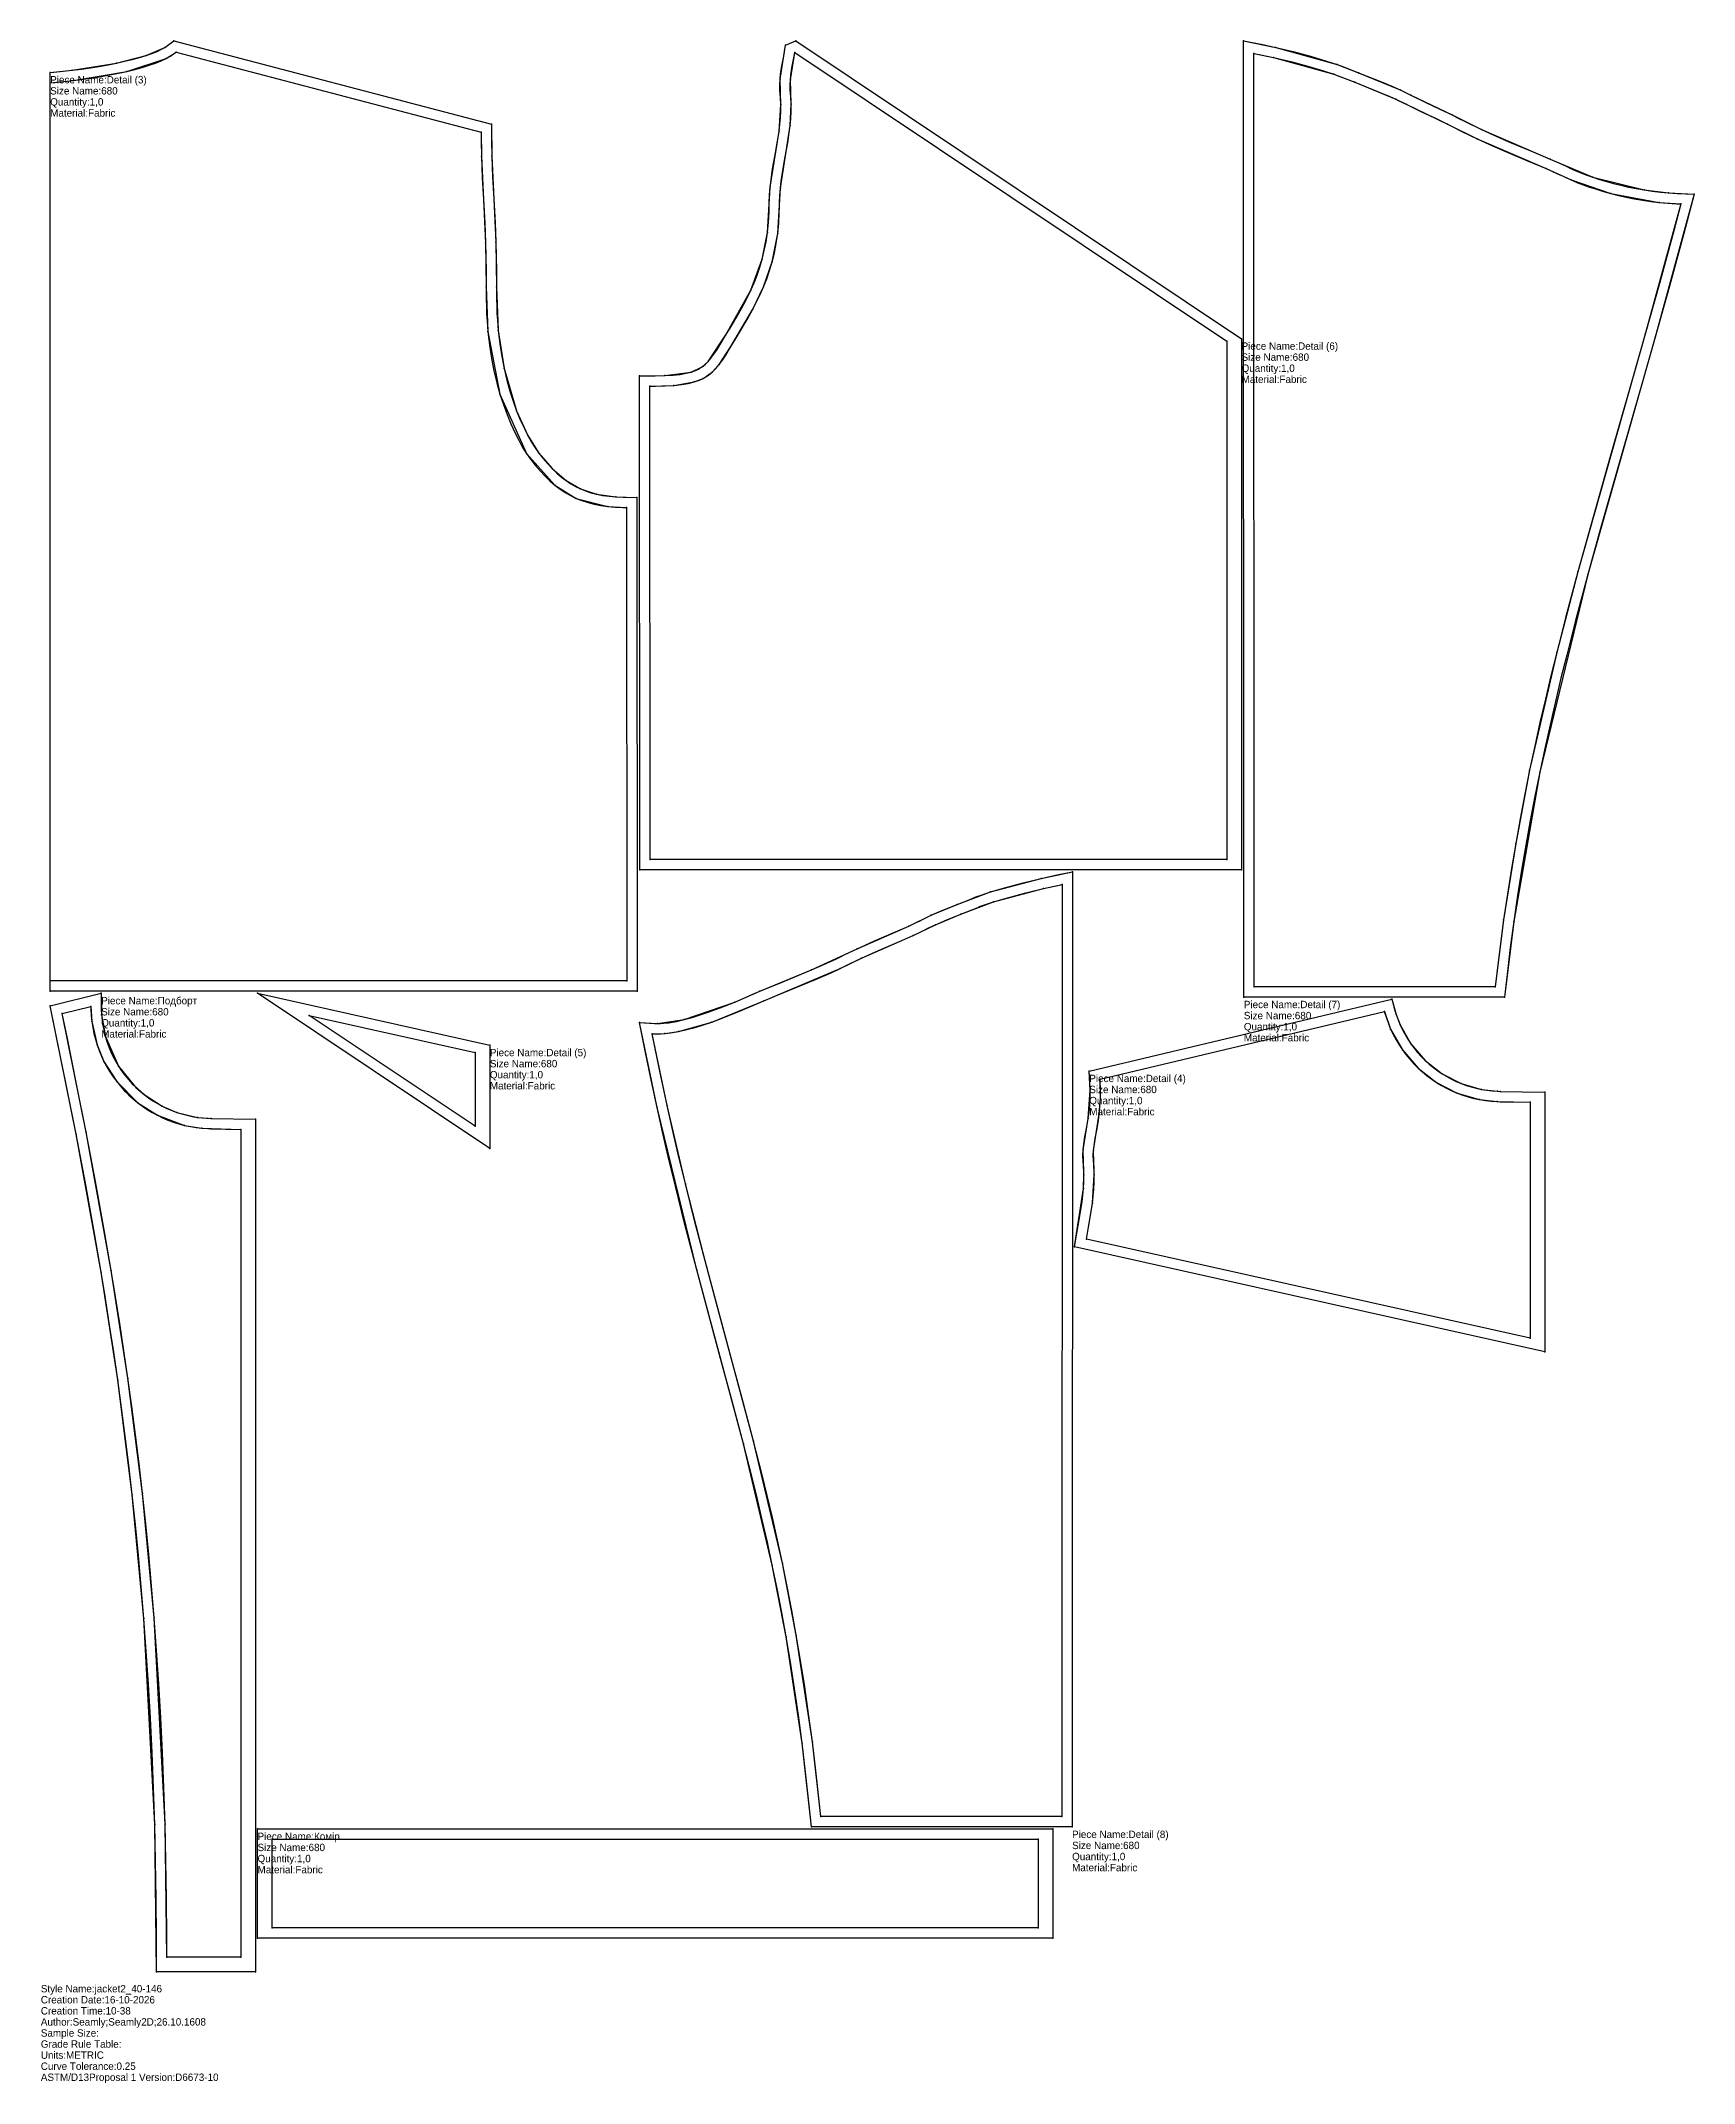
# Model space of a CAD drawing. Extents: x 0 to 1120, y -69 to 1315.
import ezdxf

# ---------------------------------------------------------------- set-up
doc = ezdxf.new("R2010")
doc.units = 0

# ---------------------------------------------------------------- blocks, each defined once
blk = doc.blocks.new('piece-185_s680_M')
at = {"layer": '1'}
blk.add_lwpolyline([(40.89, 669.4), (41.17, 654.83), (43.72, 640.18), (52.69, 619.94), (63.18, 606.84), (70.01, 600.78), (82.18, 592.98), (92.13, 588.74), (106.19, 585.36), (115.32, 584.64), (145.47, 584.04), (145.47, 6.42), (78.48, 6.42), (77.19, 106.33), (69.82, 245.72), (61.9, 329.67), (52.09, 407.57), (40.85, 480.36), (23.84, 573.93), (6.35, 660.82)], close=True, dxfattribs=at)
at = {"layer": '14'}
blk.add_lwpolyline([(33.96, 660.46), (34.59, 650.25), (38.15, 634.44), (42.79, 623.25), (51.45, 609.55), (65.69, 595.27), (78.99, 586.75), (97.43, 579.91), (109.16, 577.97), (135.47, 577.23), (135.47, 16.42), (85.47, 16.42), (84.19, 106.53), (76.8, 246.26), (68.86, 330.44), (59.03, 408.55), (47.75, 481.53), (30.72, 575.26), (14.55, 655.65)], close=True, dxfattribs=at)
at = {"layer": '2'}
for p in [(40.89, 669.4), (6.35, 660.82), (14.55, 655.65), (33.96, 660.46), (145.47, 584.04), (135.47, 577.23), (85.47, 16.42), (135.47, 16.42), (78.48, 6.42), (145.47, 6.42)]:
    blk.add_point(p, dxfattribs=at)
at = {"layer": '3'}
for p in [(41.17, 654.83), (34.59, 650.25), (43.72, 640.18), (38.15, 634.44), (42.79, 623.25), (51.45, 609.55), (52.69, 619.94), (63.18, 606.84), (65.69, 595.27), (70.01, 600.78), (78.99, 586.75), (82.18, 592.98), (92.13, 588.74), (106.19, 585.36), (115.32, 584.64), (23.84, 573.93), (30.72, 575.26), (97.43, 579.91), (109.16, 577.97), (40.85, 480.36), (47.75, 481.53), (52.09, 407.57), (59.03, 408.55), (61.9, 329.67), (68.86, 330.44), (69.82, 245.72), (76.8, 246.26), (77.19, 106.33), (84.19, 106.53)]:
    blk.add_point(p, dxfattribs=at)
at = {"layer": '84'}
blk.add_lwpolyline([(40.89, 669.4), (40.98, 658.61), (41.17, 654.83), (41.54, 651.11), (42.09, 647.42), (42.82, 643.78), (43.72, 640.18), (44.8, 636.64), (46.05, 633.16), (47.46, 629.74), (49.04, 626.39), (50.79, 623.13), (52.69, 619.94), (54.75, 616.85), (56.97, 613.86), (59.34, 610.97), (61.88, 608.16), (63.18, 606.84), (64.47, 605.57), (67.2, 603.09), (70.01, 600.78), (72.92, 598.61), (75.92, 596.58), (79.01, 594.71), (82.18, 592.98), (85.43, 591.41), (88.75, 590), (92.13, 588.74), (95.57, 587.65), (99.07, 586.72), (102.61, 585.96), (106.19, 585.36), (109.81, 584.94), (113.48, 584.69), (115.32, 584.64), (145.47, 584.04), (145.47, 6.42), (78.48, 6.42), (78.44, 29.7), (78.22, 55.8), (77.8, 81.33), (77.19, 106.33), (76.39, 130.79), (75.41, 154.74), (74.25, 178.2), (72.93, 201.17), (71.45, 223.67), (69.82, 245.72), (68.04, 267.33), (66.12, 288.51), (64.07, 309.29), (61.9, 329.67), (59.61, 349.68), (57.21, 369.32), (54.7, 388.61), (52.09, 407.57), (49.4, 426.21), (46.62, 444.55), (43.77, 462.59), (40.85, 480.36), (36.36, 506.58), (30.18, 540.67), (23.84, 573.93), (17.41, 606.48), (10.93, 638.46), (6.35, 660.82)], close=True, dxfattribs=at)
at = {"layer": '87'}
blk.add_lwpolyline([(33.96, 660.46), (33.98, 658.41), (34.19, 654.31), (34.59, 650.25), (35.19, 646.22), (35.99, 642.24), (36.97, 638.31), (38.15, 634.44), (39.51, 630.64), (41.06, 626.9), (42.79, 623.25), (44.69, 619.68), (46.77, 616.2), (49.02, 612.83), (51.45, 609.55), (54.03, 606.39), (56.78, 603.36), (58.23, 601.89), (59.66, 600.48), (62.61, 597.8), (65.69, 595.27), (68.87, 592.89), (72.15, 590.68), (75.52, 588.63), (78.99, 586.75), (82.53, 585.04), (86.16, 583.49), (89.85, 582.12), (93.61, 580.93), (97.43, 579.91), (101.3, 579.08), (105.21, 578.43), (109.16, 577.97), (113.15, 577.7), (115.15, 577.64), (135.47, 577.23), (135.47, 16.42), (85.47, 16.42), (85.44, 29.73), (85.22, 55.88), (84.8, 81.48), (84.19, 106.53), (83.38, 131.05), (82.4, 155.06), (81.24, 178.57), (79.92, 201.6), (78.43, 224.16), (76.8, 246.26), (75.01, 267.93), (73.09, 289.17), (71.04, 310), (68.86, 330.44), (66.56, 350.5), (64.15, 370.2), (61.64, 389.54), (59.03, 408.55), (56.33, 427.24), (53.54, 445.62), (50.68, 463.71), (47.75, 481.53), (43.25, 507.79), (37.06, 541.95), (30.72, 575.26), (24.27, 607.86), (17.79, 639.85), (14.55, 655.65)], close=True, dxfattribs=at)
at = {"layer": '1'}
for s, p in [('Piece Name:Подборт', (40.89, 661.9)), ('Size Name:680', (40.89, 654.4)), ('Quantity:1,0', (40.89, 646.9)), ('Material:Fabric', (40.89, 639.4))]:
    blk.add_text(s, height=5, dxfattribs=at).set_placement(p)
blk = doc.blocks.new('piece-186_s680_M')
at = {"layer": '1'}
blk.add_lwpolyline([(146.84, 103.19), (685.77, 103.19), (685.77, 29.19), (146.84, 29.19)], close=True, dxfattribs=at)
at = {"layer": '14'}
blk.add_lwpolyline([(156.84, 96.19), (675.77, 96.19), (675.77, 36.19), (156.84, 36.19)], close=True, dxfattribs=at)
at = {"layer": '2'}
for p in [(146.84, 103.19), (685.77, 103.19), (156.84, 96.19), (675.77, 96.19), (146.84, 29.19), (156.84, 36.19), (675.77, 36.19), (685.77, 29.19)]:
    blk.add_point(p, dxfattribs=at)
at = {"layer": '84'}
blk.add_lwpolyline([(146.84, 103.19), (685.77, 103.19), (685.77, 29.19), (146.84, 29.19)], close=True, dxfattribs=at)
at = {"layer": '87'}
blk.add_lwpolyline([(156.84, 96.19), (675.77, 96.19), (675.77, 36.19), (156.84, 36.19)], close=True, dxfattribs=at)
at = {"layer": '1'}
for s, p in [('Piece Name:Комір', (146.84, 95.69)), ('Size Name:680', (146.84, 88.19)), ('Quantity:1,0', (146.84, 80.69)), ('Material:Fabric', (146.84, 73.19))]:
    blk.add_text(s, height=5, dxfattribs=at).set_placement(p)
blk = doc.blocks.new('piece_Detail_s680_M')
at = {"layer": '1'}
blk.add_lwpolyline([(6.35, 1293.36), (21.25, 1294.79), (51.26, 1299.62), (71.26, 1304.8), (84.1, 1310.3), (90.22, 1314.71), (305.28, 1258.17), (305.47, 1236.61), (308.31, 1178.22), (308.84, 1148), (309.87, 1118.39), (313.89, 1092.62), (322.39, 1064.01), (329.94, 1047.39), (337.39, 1035.45), (346.48, 1024.88), (355.85, 1016.74), (365.58, 1011.14), (376.54, 1007.58), (389.64, 1005.75), (403.91, 1005.28), (404.11, 670.82), (6.35, 670.82)], close=True, dxfattribs=at)
at = {"layer": '14'}
blk.add_lwpolyline([(6.35, 1286.34), (22.07, 1287.84), (58.32, 1294.01), (84.97, 1302.74), (91.65, 1307.1), (298.27, 1252.78), (298.47, 1236.4), (301.31, 1177.97), (301.84, 1147.99), (302.9, 1117.7), (311.09, 1075.43), (329.14, 1035.02), (348.29, 1013.72), (362.74, 1004.74), (384.19, 999.22), (396.91, 998.44), (397.11, 677.82), (6.35, 677.82)], close=True, dxfattribs=at)
at = {"layer": '2'}
for p in [(90.22, 1314.71), (91.65, 1307.1), (6.35, 1293.36), (6.35, 1286.34), (298.27, 1252.78), (305.28, 1258.17), (396.91, 998.44), (403.91, 1005.28), (6.35, 677.82), (6.35, 670.82), (397.11, 677.82), (404.11, 670.82)]:
    blk.add_point(p, dxfattribs=at)
at = {"layer": '3'}
for p in [(71.26, 1304.8), (84.1, 1310.3), (84.97, 1302.74), (21.25, 1294.79), (22.07, 1287.84), (51.26, 1299.62), (58.32, 1294.01), (298.47, 1236.4), (305.47, 1236.61), (301.31, 1177.97), (308.31, 1178.22), (301.84, 1147.99), (308.84, 1148), (302.9, 1117.7), (309.87, 1118.39), (313.89, 1092.62), (311.09, 1075.43), (322.39, 1064.01), (329.94, 1047.39), (329.14, 1035.02), (337.39, 1035.45), (346.48, 1024.88), (348.29, 1013.72), (355.85, 1016.74), (365.58, 1011.14), (362.74, 1004.74), (376.54, 1007.58), (384.19, 999.22), (389.64, 1005.75)]:
    blk.add_point(p, dxfattribs=at)
at = {"layer": '84'}
blk.add_lwpolyline([(6.35, 1293.36), (8.88, 1293.55), (15.05, 1294.12), (21.25, 1294.79), (27.45, 1295.57), (33.59, 1296.46), (39.64, 1297.43), (45.55, 1298.49), (51.26, 1299.62), (56.74, 1300.83), (61.93, 1302.1), (66.79, 1303.43), (71.26, 1304.8), (75.29, 1306.19), (78.81, 1307.59), (81.76, 1308.97), (84.1, 1310.3), (84.97, 1310.89), (90.22, 1314.71), (305.28, 1258.17), (305.27, 1247.07), (305.47, 1236.61), (306.08, 1222.47), (306.91, 1207.6), (307.76, 1191.49), (308.31, 1178.22), (308.59, 1168.75), (308.78, 1158.7), (308.84, 1148), (308.82, 1142.37), (308.81, 1139.86), (308.88, 1134.93), (309.05, 1130.1), (309.32, 1125.36), (309.87, 1118.39), (310.92, 1109.41), (312.27, 1100.82), (313.89, 1092.62), (315.74, 1084.82), (317.8, 1077.44), (320.03, 1070.5), (322.39, 1064.01), (324.85, 1057.98), (327.38, 1052.44), (329.94, 1047.39), (332.48, 1042.87), (334.97, 1038.89), (337.39, 1035.45), (338.52, 1033.99), (340.12, 1032), (343.33, 1028.25), (346.48, 1024.88), (349.61, 1021.84), (352.72, 1019.14), (355.85, 1016.74), (359.01, 1014.62), (362.24, 1012.76), (365.58, 1011.14), (369.05, 1009.75), (372.69, 1008.57), (376.54, 1007.58), (380.63, 1006.78), (384.99, 1006.18), (389.64, 1005.75), (394.63, 1005.49), (403.91, 1005.28), (404.11, 670.82), (6.35, 670.82)], close=True, dxfattribs=at)
at = {"layer": '87'}
blk.add_lwpolyline([(6.35, 1286.34), (9.46, 1286.58), (15.75, 1287.15), (22.07, 1287.84), (28.38, 1288.64), (34.65, 1289.53), (40.82, 1290.53), (46.85, 1291.61), (52.7, 1292.77), (58.32, 1294.01), (63.68, 1295.33), (68.73, 1296.7), (73.43, 1298.14), (77.73, 1299.63), (81.59, 1301.17), (84.97, 1302.74), (87.82, 1304.36), (89.01, 1305.18), (91.65, 1307.1), (298.27, 1252.78), (298.26, 1247), (298.47, 1236.4), (299.09, 1222.13), (299.92, 1207.22), (300.77, 1191.16), (301.31, 1177.97), (301.59, 1168.59), (301.78, 1158.61), (301.84, 1147.99), (301.82, 1142.39), (301.81, 1139.82), (301.88, 1134.76), (302.06, 1129.78), (302.33, 1124.89), (302.9, 1117.7), (303.98, 1108.46), (305.37, 1099.6), (307.04, 1091.13), (308.96, 1083.07), (311.09, 1075.43), (313.4, 1068.23), (315.86, 1061.48), (318.43, 1055.2), (321.07, 1049.4), (323.76, 1044.09), (326.46, 1039.3), (329.14, 1035.02), (331.76, 1031.29), (333.03, 1029.65), (334.73, 1027.53), (338.11, 1023.58), (341.48, 1019.97), (344.87, 1016.69), (348.29, 1013.72), (351.76, 1011.05), (355.32, 1008.67), (358.97, 1006.57), (362.74, 1004.74), (366.66, 1003.17), (370.74, 1001.84), (375.01, 1000.75), (379.48, 999.88), (384.19, 999.22), (389.14, 998.77), (394.37, 998.5), (396.91, 998.44), (397.11, 677.82), (6.35, 677.82)], close=True, dxfattribs=at)
at = {"layer": '1'}
for s, p in [('Piece Name:Detail (3)', (6.35, 1285.86)), ('Size Name:680', (6.35, 1278.36)), ('Quantity:1,0', (6.35, 1270.86)), ('Material:Fabric', (6.35, 1263.36))]:
    blk.add_text(s, height=5, dxfattribs=at).set_placement(p)
blk = doc.blocks.new('piece_Detail_s680-188_M')
at = {"layer": '1'}
blk.add_lwpolyline([(710.37, 616.73), (915.46, 665.43), (918.3, 654.94), (920.96, 648.04), (928.26, 635.15), (937.97, 623.87), (949.42, 614.88), (962.25, 608.3), (976.11, 604.26), (986.99, 602.99), (988.82, 602.94), (1018.97, 602.34), (1018.97, 426.4), (700.35, 497.53), (706.51, 537.19), (706.78, 546.3), (706.25, 563.4), (709.68, 584.54), (710.96, 603.81)], close=True, dxfattribs=at)
at = {"layer": '14'}
blk.add_lwpolyline([(717.73, 611.28), (910.37, 657.02), (914.56, 645.2), (922.53, 631.13), (933.16, 618.78), (945.65, 608.99), (959.66, 601.79), (974.8, 597.38), (986.65, 596), (1008.97, 595.53), (1008.97, 435.81), (708.4, 502.91), (712.49, 527.21), (713.78, 546.43), (713.24, 562.89), (717.17, 587.8), (717.89, 597.89)], close=True, dxfattribs=at)
at = {"layer": '2'}
for p in [(915.46, 665.43), (910.37, 657.02), (710.37, 616.73), (717.73, 611.28), (1008.97, 595.53), (1018.97, 602.34), (708.4, 502.91), (700.35, 497.53), (1008.97, 435.81), (1018.97, 426.4)]:
    blk.add_point(p, dxfattribs=at)
at = {"layer": '3'}
for p in [(918.3, 654.94), (914.56, 645.2), (920.96, 648.04), (922.53, 631.13), (928.26, 635.15), (937.97, 623.87), (933.16, 618.78), (945.65, 608.99), (949.42, 614.88), (710.96, 603.81), (717.89, 597.89), (959.66, 601.79), (962.25, 608.3), (974.8, 597.38), (976.11, 604.26), (986.65, 596), (986.99, 602.99), (988.82, 602.94), (709.68, 584.54), (717.17, 587.8), (706.25, 563.4), (713.24, 562.89), (706.78, 546.3), (713.78, 546.43), (706.51, 537.19), (712.49, 527.21)]:
    blk.add_point(p, dxfattribs=at)
at = {"layer": '84'}
blk.add_lwpolyline([(710.37, 616.73), (915.46, 665.43), (917.22, 658.49), (918.3, 654.94), (919.55, 651.46), (920.96, 648.04), (922.55, 644.69), (924.29, 641.43), (926.2, 638.24), (928.26, 635.15), (930.47, 632.16), (932.84, 629.27), (935.38, 626.46), (936.68, 625.14), (937.97, 623.87), (940.7, 621.4), (943.51, 619.08), (946.42, 616.91), (949.42, 614.88), (952.51, 613.01), (955.69, 611.28), (958.93, 609.71), (962.25, 608.3), (965.63, 607.04), (969.08, 605.95), (972.57, 605.02), (976.11, 604.26), (979.69, 603.67), (983.31, 603.24), (986.99, 602.99), (988.82, 602.94), (1018.97, 602.34), (1018.97, 426.4), (700.35, 497.53), (702.89, 512.05), (704.52, 521.31), (705.55, 528.15), (706.1, 532.67), (706.51, 537.19), (706.74, 541.73), (706.78, 546.3), (706.58, 550.96), (706.37, 553.35), (706.19, 555.49), (706.09, 559.55), (706.25, 563.4), (706.63, 567.07), (707.44, 572.19), (708.75, 578.99), (709.68, 584.54), (710.21, 588.58), (710.63, 593.07), (710.89, 598.11), (710.96, 603.81), (710.78, 610.26)], close=True, dxfattribs=at)
at = {"layer": '87'}
blk.add_lwpolyline([(717.73, 611.28), (910.37, 657.02), (910.48, 656.61), (911.65, 652.74), (913.02, 648.94), (914.56, 645.2), (916.29, 641.55), (918.19, 637.98), (920.28, 634.5), (922.53, 631.13), (924.95, 627.85), (927.54, 624.69), (930.29, 621.66), (931.73, 620.19), (933.16, 618.78), (936.12, 616.1), (939.19, 613.57), (942.37, 611.2), (945.65, 608.99), (949.03, 606.94), (952.49, 605.05), (956.04, 603.34), (959.66, 601.79), (963.36, 600.42), (967.12, 599.23), (970.93, 598.21), (974.8, 597.38), (978.71, 596.73), (982.67, 596.27), (986.65, 596), (988.65, 595.94), (1008.97, 595.53), (1008.97, 435.81), (708.4, 502.91), (709.78, 510.84), (711.42, 520.18), (712.49, 527.21), (713.06, 531.93), (713.49, 536.7), (713.74, 541.53), (713.78, 546.43), (713.57, 551.41), (713.35, 553.94), (713.19, 555.88), (713.09, 559.5), (713.24, 562.89), (713.58, 566.16), (714.34, 570.98), (715.64, 577.75), (716.61, 583.51), (717.17, 587.8), (717.61, 592.56), (717.89, 597.89), (717.96, 603.86), (717.77, 610.57)], close=True, dxfattribs=at)
at = {"layer": '1'}
for s, p in [('Piece Name:Detail (4)', (710.37, 609.23)), ('Size Name:680', (710.37, 601.73)), ('Quantity:1,0', (710.37, 594.23)), ('Material:Fabric', (710.37, 586.73))]:
    blk.add_text(s, height=5, dxfattribs=at).set_placement(p)
blk = doc.blocks.new('piece_Detail_s680-189_M')
at = {"layer": '1'}
blk.add_lwpolyline([(304.23, 634.26), (304.23, 564.22), (146.84, 669.4)], close=True, dxfattribs=at)
at = {"layer": '14'}
blk.add_lwpolyline([(294.23, 629.32), (294.23, 579.32), (181.88, 654.4)], close=True, dxfattribs=at)
at = {"layer": '2'}
for p in [(146.84, 669.4), (181.88, 654.4), (294.23, 629.32), (304.23, 634.26), (294.23, 579.32), (304.23, 564.22)]:
    blk.add_point(p, dxfattribs=at)
at = {"layer": '84'}
blk.add_lwpolyline([(304.23, 634.26), (304.23, 564.22), (146.84, 669.4)], close=True, dxfattribs=at)
at = {"layer": '87'}
blk.add_lwpolyline([(294.23, 629.32), (294.23, 579.32), (181.88, 654.4)], close=True, dxfattribs=at)
at = {"layer": '1'}
for s, p in [('Size Name:680', (304.23, 619.26)), ('Piece Name:Detail (5)', (304.23, 626.76)), ('Quantity:1,0', (304.23, 611.76)), ('Material:Fabric', (304.23, 604.26))]:
    blk.add_text(s, height=5, dxfattribs=at).set_placement(p)
blk = doc.blocks.new('piece_Detail_s680-190_M')
at = {"layer": '1'}
blk.add_lwpolyline([(813.56, 1112.92), (813.56, 753.09), (405.81, 753.09), (405.61, 1087.72), (422.74, 1087.89), (440.67, 1090.32), (448.19, 1093.87), (452.13, 1097.41), (464.21, 1115.53), (481.05, 1145.88), (488.76, 1166.79), (492.34, 1184.93), (494.15, 1215.5), (500.15, 1253.53), (501.37, 1271.68), (500.85, 1288.78), (504.62, 1311.72), (511.6, 1314.71)], close=True, dxfattribs=at)
at = {"layer": '14'}
blk.add_lwpolyline([(803.57, 1111.18), (803.57, 760.09), (412.81, 760.09), (412.61, 1080.71), (428.89, 1081.25), (442.69, 1083.61), (448.68, 1086), (454.88, 1090.27), (459.57, 1095.38), (467.58, 1107.54), (482.44, 1133.01), (489.69, 1148.15), (495.51, 1164.94), (499.28, 1184.07), (501.11, 1214.79), (507.66, 1257.31), (508.38, 1271.8), (507.83, 1288.27), (510.87, 1306.79)], close=True, dxfattribs=at)
at = {"layer": '2'}
for p in [(511.6, 1314.71), (504.62, 1311.72), (510.87, 1306.79), (803.57, 1111.18), (813.56, 1112.92), (405.61, 1087.72), (412.61, 1080.71), (405.81, 753.09), (412.81, 760.09), (803.57, 760.09), (813.56, 753.09)]:
    blk.add_point(p, dxfattribs=at)
at = {"layer": '3'}
for p in [(500.85, 1288.78), (507.83, 1288.27), (501.37, 1271.68), (508.38, 1271.8), (500.15, 1253.53), (507.66, 1257.31), (494.15, 1215.5), (501.11, 1214.79), (492.34, 1184.93), (499.28, 1184.07), (488.76, 1166.79), (495.51, 1164.94), (481.05, 1145.88), (489.69, 1148.15), (482.44, 1133.01), (464.21, 1115.53), (467.58, 1107.54), (448.19, 1093.87), (452.13, 1097.41), (459.57, 1095.38), (422.74, 1087.89), (428.89, 1081.25), (440.67, 1090.32), (442.69, 1083.61), (448.68, 1086), (454.88, 1090.27)]:
    blk.add_point(p, dxfattribs=at)
at = {"layer": '84'}
blk.add_lwpolyline([(813.56, 1112.92), (813.56, 753.09), (405.81, 753.09), (405.61, 1087.72), (412.79, 1087.72), (416.34, 1087.73), (422.74, 1087.89), (428.3, 1088.23), (433.11, 1088.76), (437.21, 1089.45), (440.67, 1090.32), (443.62, 1091.36), (445.5, 1092.24), (446.59, 1092.84), (448.19, 1093.87), (450.21, 1095.49), (452.13, 1097.41), (454.06, 1099.7), (456.05, 1102.42), (458.15, 1105.58), (461.59, 1111.17), (464.21, 1115.53), (466.97, 1120.12), (472.4, 1129.32), (476.27, 1136.32), (478.72, 1141.05), (481.05, 1145.88), (483.24, 1150.85), (485.26, 1155.97), (487.11, 1161.27), (488.76, 1166.79), (490.19, 1172.56), (491.39, 1178.59), (492.34, 1184.93), (493, 1191.61), (493.37, 1198.68), (493.42, 1202.39), (493.45, 1205.07), (493.7, 1210.34), (494.15, 1215.5), (494.74, 1220.57), (495.83, 1227.92), (497.49, 1237.42), (499.11, 1246.68), (500.15, 1253.53), (500.7, 1258.04), (501.1, 1262.57), (501.34, 1267.11), (501.37, 1271.68), (501.18, 1276.33), (500.97, 1278.72), (500.79, 1280.87), (500.68, 1284.93), (500.85, 1288.78), (501.23, 1292.44), (502.04, 1297.56), (503.35, 1304.38), (504.62, 1311.72), (511.6, 1314.71)], close=True, dxfattribs=at)
at = {"layer": '87'}
blk.add_lwpolyline([(803.57, 1111.18), (803.57, 760.09), (412.81, 760.09), (412.61, 1080.71), (412.81, 1080.71), (416.44, 1080.72), (423.04, 1080.9), (428.89, 1081.25), (434.08, 1081.82), (438.65, 1082.6), (442.69, 1083.61), (446.27, 1084.87), (448.68, 1086), (450.18, 1086.82), (452.29, 1088.19), (454.88, 1090.27), (457.29, 1092.67), (459.57, 1095.38), (461.8, 1098.42), (464.04, 1101.81), (467.58, 1107.54), (470.21, 1111.92), (472.98, 1116.54), (478.48, 1125.84), (482.44, 1133.01), (484.98, 1137.92), (487.4, 1142.96), (489.69, 1148.15), (491.82, 1153.53), (493.77, 1159.12), (495.51, 1164.94), (497.03, 1171.03), (498.29, 1177.39), (499.28, 1184.07), (499.98, 1191.08), (500.36, 1198.46), (500.41, 1202.3), (500.45, 1204.85), (500.69, 1209.87), (501.11, 1214.79), (501.68, 1219.64), (502.74, 1226.81), (504.38, 1236.21), (506.02, 1245.55), (507.08, 1252.58), (507.66, 1257.31), (508.09, 1262.07), (508.34, 1266.9), (508.38, 1271.8), (508.16, 1276.78), (507.94, 1279.32), (507.78, 1281.25), (507.69, 1284.87), (507.83, 1288.27), (508.17, 1291.53), (508.93, 1296.35), (510.24, 1303.12), (510.87, 1306.79)], close=True, dxfattribs=at)
at = {"layer": '1'}
for s, p in [('Piece Name:Detail (6)', (813.56, 1105.42)), ('Size Name:680', (813.56, 1097.92)), ('Quantity:1,0', (813.56, 1090.42)), ('Material:Fabric', (813.56, 1082.92))]:
    blk.add_text(s, height=5, dxfattribs=at).set_placement(p)
blk = doc.blocks.new('piece_Detail_s680-191_M')
at = {"layer": '1'}
blk.add_lwpolyline([(815.09, 666.82), (814.92, 1314.71), (836.65, 1310.3), (878.3, 1298.66), (892.86, 1293.13), (921.07, 1281.5), (928.17, 1277.99), (956.24, 1264.48), (976.19, 1254.55), (1022.64, 1234.59), (1051.62, 1222.29), (1086.3, 1213.69), (1102.91, 1211.7), (1120.19, 1210.94), (1093.83, 1114.04), (1048.16, 953.12), (1015.6, 819.15), (998.03, 718.11), (991.68, 666.82)], close=True, dxfattribs=at)
at = {"layer": '14'}
blk.add_lwpolyline([(822.08, 673.82), (821.92, 1306.22), (835.09, 1303.48), (876.03, 1292.04), (890.29, 1286.62), (918.09, 1275.16), (925.09, 1271.7), (953.12, 1258.21), (973.21, 1248.22), (1019.87, 1228.16), (1036.83, 1220.46), (1063.77, 1211.32), (1096.57, 1205.25), (1111.19, 1204.26), (1087.09, 1115.94), (1041.41, 954.96), (1027.05, 900.23), (1008.74, 820.56), (999.26, 770.9), (991.1, 719.08), (985.42, 673.82)], close=True, dxfattribs=at)
at = {"layer": '2'}
for p in [(814.92, 1314.71), (821.92, 1306.22), (1111.19, 1204.26), (1120.19, 1210.94), (815.09, 666.82), (822.08, 673.82), (985.42, 673.82), (991.68, 666.82)]:
    blk.add_point(p, dxfattribs=at)
at = {"layer": '3'}
for p in [(835.09, 1303.48), (836.65, 1310.3), (876.03, 1292.04), (878.3, 1298.66), (892.86, 1293.13), (890.29, 1286.62), (918.09, 1275.16), (921.07, 1281.5), (928.17, 1277.99), (925.09, 1271.7), (956.24, 1264.48), (953.12, 1258.21), (973.21, 1248.22), (976.19, 1254.55), (1022.64, 1234.59), (1019.87, 1228.16), (1036.83, 1220.46), (1051.62, 1222.29), (1063.77, 1211.32), (1086.3, 1213.69), (1096.57, 1205.25), (1102.91, 1211.7), (1087.09, 1115.94), (1093.83, 1114.04), (1041.41, 954.96), (1048.16, 953.12), (1027.05, 900.23), (1008.74, 820.56), (1015.6, 819.15), (999.26, 770.9), (991.1, 719.08), (998.03, 718.11)]:
    blk.add_point(p, dxfattribs=at)
at = {"layer": '84'}
blk.add_lwpolyline([(815.09, 666.82), (814.92, 1314.71), (827.98, 1312.17), (836.65, 1310.3), (848.58, 1307.4), (860.3, 1304.25), (871.16, 1301.02), (878.3, 1298.66), (882.52, 1297.15), (884.39, 1296.43), (892.86, 1293.13), (909.44, 1286.53), (916.9, 1283.38), (921.07, 1281.5), (922.76, 1280.67), (928.17, 1277.99), (938.45, 1273.03), (947.9, 1268.53), (956.24, 1264.48), (959.83, 1262.64), (965.44, 1259.76), (976.19, 1254.55), (986.42, 1249.89), (996.16, 1245.68), (1009.98, 1239.91), (1022.64, 1234.59), (1030.62, 1231.05), (1034.41, 1229.25), (1036.07, 1228.46), (1039.59, 1226.89), (1043.36, 1225.33), (1047.38, 1223.8), (1051.62, 1222.29), (1056.08, 1220.82), (1060.73, 1219.42), (1065.55, 1218.08), (1070.54, 1216.83), (1075.67, 1215.67), (1080.93, 1214.62), (1086.3, 1213.69), (1091.76, 1212.88), (1097.31, 1212.22), (1102.91, 1211.7), (1108.58, 1211.36), (1120.19, 1210.94), (1113.12, 1184.11), (1103.44, 1148.49), (1093.83, 1114.04), (1084.31, 1080.58), (1070.3, 1031.8), (1056.82, 984.38), (1048.16, 953.12), (1039.83, 921.95), (1033.84, 898.52), (1029.97, 882.85), (1026.2, 867.1), (1022.55, 851.24), (1019.01, 835.27), (1015.6, 819.15), (1012.31, 802.86), (1009.17, 786.38), (1006.16, 769.69), (1003.29, 752.77), (1000.59, 735.58), (998.03, 718.11), (995.64, 700.34), (993.42, 682.24), (991.68, 666.82)], close=True, dxfattribs=at)
at = {"layer": '87'}
blk.add_lwpolyline([(822.08, 673.82), (821.92, 1306.22), (826.57, 1305.31), (835.09, 1303.48), (846.85, 1300.62), (858.39, 1297.51), (869.07, 1294.34), (876.03, 1292.04), (880.08, 1290.59), (881.86, 1289.9), (890.29, 1286.62), (906.79, 1280.05), (914.1, 1276.96), (918.09, 1275.16), (919.67, 1274.39), (925.09, 1271.7), (935.42, 1266.71), (944.86, 1262.22), (953.12, 1258.21), (956.64, 1256.41), (962.31, 1253.5), (973.21, 1248.22), (983.58, 1243.5), (993.42, 1239.24), (1007.27, 1233.45), (1019.87, 1228.16), (1027.7, 1224.68), (1031.41, 1222.93), (1033.14, 1222.1), (1036.83, 1220.46), (1040.77, 1218.83), (1044.95, 1217.23), (1049.36, 1215.66), (1053.97, 1214.15), (1058.78, 1212.69), (1063.77, 1211.32), (1068.91, 1210.02), (1074.21, 1208.83), (1079.64, 1207.74), (1085.19, 1206.77), (1090.84, 1205.94), (1096.57, 1205.25), (1102.38, 1204.72), (1108.24, 1204.36), (1111.19, 1204.26), (1106.36, 1185.92), (1096.7, 1150.35), (1087.09, 1115.94), (1077.58, 1082.5), (1063.56, 1033.73), (1050.08, 986.27), (1041.41, 954.96), (1033.06, 923.72), (1027.05, 900.23), (1023.17, 884.5), (1019.39, 868.7), (1015.72, 852.78), (1012.17, 836.75), (1008.74, 820.56), (1005.45, 804.21), (1002.28, 787.66), (999.26, 770.9), (996.39, 753.89), (993.66, 736.63), (991.1, 719.08), (988.7, 701.23), (986.47, 683.06), (985.42, 673.82)], close=True, dxfattribs=at)
at = {"layer": '1'}
for s, p in [('Piece Name:Detail (7)', (815.09, 659.32)), ('Size Name:680', (815.09, 651.82)), ('Quantity:1,0', (815.09, 644.32)), ('Material:Fabric', (815.09, 636.82))]:
    blk.add_text(s, height=5, dxfattribs=at).set_placement(p)
blk = doc.blocks.new('piece_Detail_s680-192_M')
at = {"layer": '1'}
blk.add_lwpolyline([(698.72, 104.56), (522.05, 104.56), (515.81, 161.31), (504.98, 233.3), (495.6, 281.95), (476.14, 364.11), (444.38, 482.03), (417.54, 591.92), (405.61, 649.59), (417.71, 648.87), (435.9, 651.57), (470.15, 663.44), (487.19, 670.82), (522.1, 685.19), (553.15, 699.63), (588.1, 714.92), (603.3, 722.25), (620.83, 729.54), (643.43, 738.1), (677.86, 747.23), (698.99, 751.68)], close=True, dxfattribs=at)
at = {"layer": '14'}
blk.add_lwpolyline([(691.73, 111.55), (528.39, 111.55), (522.75, 162.19), (511.88, 234.51), (502.45, 283.39), (482.91, 365.87), (451.15, 483.82), (436.72, 540.34), (424.38, 593.43), (414.25, 641.99), (422.69, 642.12), (432.01, 643.51), (454.57, 649.94), (489.92, 664.38), (541.66, 686.26), (556.08, 693.27), (590.98, 708.54), (606.2, 715.88), (623.41, 723.03), (645.5, 731.41), (679.44, 740.42), (691.99, 743.18)], close=True, dxfattribs=at)
at = {"layer": '2'}
for p in [(698.99, 751.68), (691.99, 743.18), (405.61, 649.59), (414.25, 641.99), (528.39, 111.55), (691.73, 111.55), (522.05, 104.56), (698.72, 104.56)]:
    blk.add_point(p, dxfattribs=at)
at = {"layer": '3'}
for p in [(677.86, 747.23), (643.43, 738.1), (679.44, 740.42), (603.3, 722.25), (620.83, 729.54), (623.41, 723.03), (645.5, 731.41), (588.1, 714.92), (590.98, 708.54), (606.2, 715.88), (553.15, 699.63), (556.08, 693.27), (522.1, 685.19), (541.66, 686.26), (487.19, 670.82), (489.92, 664.38), (435.9, 651.57), (470.15, 663.44), (417.71, 648.87), (422.69, 642.12), (432.01, 643.51), (454.57, 649.94), (417.54, 591.92), (424.38, 593.43), (436.72, 540.34), (444.38, 482.03), (451.15, 483.82), (476.14, 364.11), (482.91, 365.87), (495.6, 281.95), (502.45, 283.39), (504.98, 233.3), (511.88, 234.51), (515.81, 161.31), (522.75, 162.19)]:
    blk.add_point(p, dxfattribs=at)
at = {"layer": '84'}
blk.add_lwpolyline([(698.72, 104.56), (522.05, 104.56), (520.38, 121.37), (518.17, 141.71), (515.81, 161.31), (513.3, 180.22), (510.66, 198.49), (507.88, 216.17), (504.98, 233.3), (501.96, 249.94), (498.83, 266.14), (495.6, 281.95), (492.25, 297.42), (488.82, 312.59), (485.29, 327.52), (481.69, 342.25), (476.14, 364.11), (468.49, 393.03), (460.61, 422.06), (452.56, 451.59), (444.38, 482.03), (436.13, 513.75), (429.92, 538.68), (425.78, 555.87), (421.65, 573.6), (417.54, 591.92), (413.46, 610.88), (409.4, 630.51), (405.61, 649.59), (415.69, 648.91), (417.71, 648.87), (419.82, 648.93), (422.04, 649.09), (425.59, 649.5), (430.63, 650.38), (435.9, 651.57), (441.32, 653.03), (446.8, 654.71), (452.26, 656.54), (460.28, 659.47), (470.15, 663.44), (482.4, 668.73), (487.19, 670.82), (499.58, 675.92), (522.1, 685.19), (532.52, 689.74), (538.62, 692.57), (541.27, 693.89), (545.22, 695.86), (553.15, 699.63), (564.78, 704.85), (579.05, 710.96), (588.1, 714.92), (593.15, 717.27), (595.28, 718.35), (597.93, 719.7), (603.3, 722.25), (611.17, 725.68), (620.83, 729.54), (628.89, 732.71), (632.02, 734.05), (633.45, 734.66), (637.01, 735.98), (643.43, 738.1), (653.9, 741.15), (665.67, 744.26), (677.86, 747.23), (689.59, 749.84), (698.99, 751.68)], close=True, dxfattribs=at)
at = {"layer": '87'}
blk.add_lwpolyline([(691.73, 111.55), (528.39, 111.55), (527.34, 122.09), (525.12, 142.51), (522.75, 162.19), (520.23, 181.18), (517.58, 199.54), (514.79, 217.29), (511.88, 234.51), (508.85, 251.24), (505.7, 267.51), (502.45, 283.39), (499.09, 298.93), (495.64, 314.17), (492.1, 329.15), (488.48, 343.95), (482.91, 365.87), (475.25, 394.84), (467.37, 423.89), (459.32, 453.42), (451.15, 483.82), (442.91, 515.48), (436.72, 540.34), (432.59, 557.48), (428.48, 575.16), (424.38, 593.43), (420.31, 612.32), (416.26, 631.9), (414.25, 641.99), (415.39, 641.92), (417.73, 641.87), (420.17, 641.94), (422.69, 642.12), (426.59, 642.57), (432.01, 643.51), (437.59, 644.78), (443.26, 646.31), (448.94, 648.04), (454.57, 649.94), (462.79, 652.94), (472.84, 656.98), (485.19, 662.32), (489.92, 664.38), (502.24, 669.45), (524.83, 678.74), (535.39, 683.35), (541.66, 686.26), (544.4, 687.63), (548.29, 689.57), (556.08, 693.27), (567.59, 698.44), (581.82, 704.54), (590.98, 708.54), (596.21, 710.98), (598.45, 712.11), (601.02, 713.42), (606.2, 715.88), (613.87, 719.22), (623.41, 723.03), (631.54, 726.23), (634.77, 727.61), (636.06, 728.16), (639.32, 729.38), (645.5, 731.41), (655.77, 734.4), (667.39, 737.48), (679.44, 740.42), (691.02, 742.99), (691.99, 743.18)], close=True, dxfattribs=at)
at = {"layer": '1'}
for s, p in [('Piece Name:Detail (8)', (698.72, 97.06)), ('Size Name:680', (698.72, 89.56)), ('Quantity:1,0', (698.72, 82.06)), ('Material:Fabric', (698.72, 74.56))]:
    blk.add_text(s, height=5, dxfattribs=at).set_placement(p)

msp = doc.modelspace()

# ---------------------------------------------------------------- block references
at = {"layer": '1'}
for name in ['piece_Detail_s680_M', 'piece_Detail_s680-190_M', 'piece_Detail_s680-191_M', 'piece_Detail_s680-192_M', 'piece-185_s680_M', 'piece_Detail_s680-189_M', 'piece_Detail_s680-188_M', 'piece-186_s680_M']:
    msp.add_blockref(name, (0, 0), dxfattribs=at)

# ---------------------------------------------------------------- texts
for s, p in [('Style Name:jacket2_40-146', (0, -7.5)), ('Creation Date:16-10-2026', (0, -15)), ('Author:Seamly;Seamly2D;26.10.1608', (0, -30)), ('Creation Time:10-38', (0, -22.5)), ('Sample Size:', (0, -37.5)), ('Grade Rule Table:', (0, -45)), ('Curve Tolerance:0.25', (0, -60)), ('Units:METRIC', (0, -52.5)), ('ASTM/D13Proposal 1 Version:D6673-10', (0, -67.5))]:
    msp.add_text(s, height=5, dxfattribs=at).set_placement(p)

doc.saveas('drawing.dxf')
